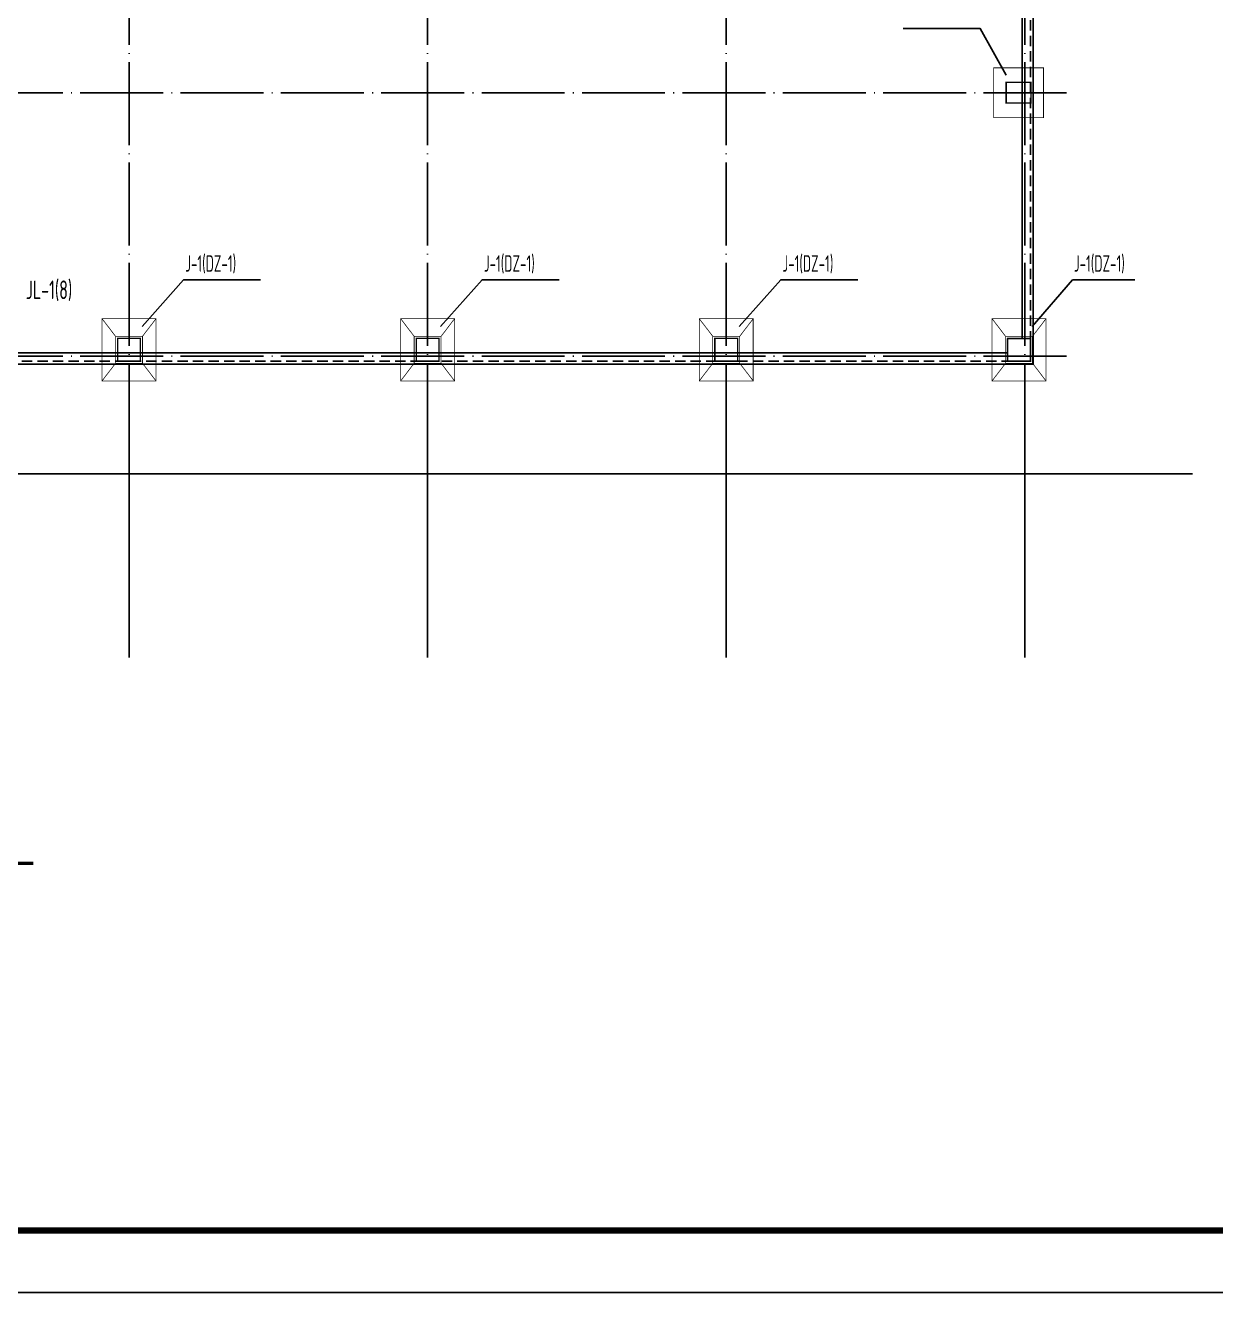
# Model space of a CAD drawing. Extents: x -307088 to 5640332, y -3541089 to -2181377.
# Drawn here: x 5535529 to 5564229, y -3128089 to -3097527 of the extents above; entities that cross this region are included whole.
import ezdxf

# ---------------------------------------------------------------- set-up
doc = ezdxf.new("R2010")
doc.units = 0
doc.header["$LTSCALE"] = 100
doc.header["$MEASUREMENT"] = 0
doc.linetypes.add('3', pattern=[3.75, 2.5, -1.25])
doc.linetypes.add('DOTE', pattern=[2.42, 2, -0.2, 0.02, -0.2])
doc.layers.get('0').update_dxf_attribs({"linetype": 'CONTINUOUS'})
for name, color, linetype in [('1505', 2, 'CONTINUOUS'), ('708', 2, 'CONTINUOUS'), ('AXIS', 3, 'CONTINUOUS'), ('DOTE', 1, 'DOTE'), ('PUB_TITLE', 4, 'CONTINUOUS'), ('TEXT', 7, 'CONTINUOUS'), ('WINDOW_TEXT', 7, 'CONTINUOUS'), ('梁', 4, 'CONTINUOUS'), ('梁虚线', 134, '3'), ('梁集中标注竖向', 2, 'CONTINUOUS')]:
    doc.layers.add(name, color=color, linetype=linetype)
doc.styles.get("Standard").update_dxf_attribs({"font": 'tssdeng.shx', "height": 3, "bigfont": 'tssdchn.shx'})
doc.styles.add('TSSD_Label', font='Tssdeng.shx', dxfattribs={"width": 0.7, "bigfont": 'hztxt.shx'})

msp = doc.modelspace()

# ---------------------------------------------------------------- linework, layer by layer
for points in [[(5559175.6, -3098732.5), (5558555.3, -3097604.5), (5556697.1, -3097604.5)], [(5538342.3, -3104789.3), (5539343, -3103661.2), (5541201.3, -3103661.2)], [(5545542.3, -3104789.3), (5546543, -3103661.2), (5548401.3, -3103661.2)], [(5552742.3, -3104789.3), (5553743, -3103661.2), (5555601.3, -3103661.2)], [(5559802.3, -3104789.3), (5560780.7, -3103661.2), (5562280.8, -3103661.2)]]:
    msp.add_lwpolyline(points)
at = {"layer": '1505', "ltscale": 1, "const_width": 18}
for points in [[(5560078.9, -3099751.5), (5558878.9, -3099751.5), (5558878.9, -3098551.5), (5560078.9, -3098551.5)], [(5537378.9, -3104601.5), (5538678.9, -3104601.5), (5538678.9, -3106101.5), (5537378.9, -3106101.5)], [(5544578.9, -3104601.5), (5545878.9, -3104601.5), (5545878.9, -3106101.5), (5544578.9, -3106101.5)], [(5551778.9, -3104601.5), (5553078.9, -3104601.5), (5553078.9, -3106101.5), (5551778.9, -3106101.5)], [(5558838.9, -3104601.5), (5560138.9, -3104601.5), (5560138.9, -3106101.5), (5558838.9, -3106101.5)], [(5537703.9, -3105026.5), (5538353.9, -3105026.5), (5538353.9, -3105676.5), (5537703.9, -3105676.5)], [(5544903.9, -3105026.5), (5545553.9, -3105026.5), (5545553.9, -3105676.5), (5544903.9, -3105676.5)], [(5552103.9, -3105026.5), (5552753.9, -3105026.5), (5552753.9, -3105676.5), (5552103.9, -3105676.5)], [(5559163.9, -3105026.5), (5559813.9, -3105026.5), (5559813.9, -3105676.5), (5559163.9, -3105676.5)]]:
    msp.add_lwpolyline(points, close=True, dxfattribs=at)
for points in [[(5537703.9, -3105026.5), (5537378.9, -3104601.5)], [(5538353.9, -3105026.5), (5538678.9, -3104601.5)], [(5544903.9, -3105026.5), (5544578.9, -3104601.5)], [(5545553.9, -3105026.5), (5545878.9, -3104601.5)], [(5552103.9, -3105026.5), (5551778.9, -3104601.5)], [(5552753.9, -3105026.5), (5553078.9, -3104601.5)], [(5559163.9, -3105026.5), (5558838.9, -3104601.5)], [(5559813.9, -3105026.5), (5560138.9, -3104601.5)], [(5537378.9, -3106101.5), (5537703.9, -3105676.5)], [(5538353.9, -3105676.5), (5538678.9, -3106101.5)], [(5544578.9, -3106101.5), (5544903.9, -3105676.5)], [(5545553.9, -3105676.5), (5545878.9, -3106101.5)], [(5551778.9, -3106101.5), (5552103.9, -3105676.5)], [(5552753.9, -3105676.5), (5553078.9, -3106101.5)], [(5558838.9, -3106101.5), (5559163.9, -3105676.5)], [(5559813.9, -3105676.5), (5560138.9, -3106101.5)]]:
    msp.add_lwpolyline(points, dxfattribs=at)
at = {"layer": '708', "ltscale": 1, "const_width": 35}
for points in [[(5559778.9, -3099401.5), (5559178.9, -3099401.5), (5559178.9, -3098901.5), (5559778.9, -3098901.5)], [(5537753.9, -3105076.5), (5538303.9, -3105076.5), (5538303.9, -3105626.5), (5537753.9, -3105626.5)], [(5544953.9, -3105076.5), (5545503.9, -3105076.5), (5545503.9, -3105626.5), (5544953.9, -3105626.5)], [(5552153.9, -3105076.5), (5552703.9, -3105076.5), (5552703.9, -3105626.5), (5552153.9, -3105626.5)], [(5559213.9, -3105076.5), (5559763.9, -3105076.5), (5559763.9, -3105626.5), (5559213.9, -3105626.5)]]:
    msp.add_lwpolyline(points, close=True, dxfattribs=at)
at = {"layer": 'AXIS'}
for p, q in [((5538028.9, -3106773.9), (5538028.9, -3112773.9)), ((5545228.9, -3106773.9), (5545228.9, -3112773.9)), ((5552428.9, -3106773.9), (5552428.9, -3112773.9)), ((5559628.9, -3106773.9), (5559628.9, -3112773.9))]:
    msp.add_line(p, q, dxfattribs=at)
at = {"layer": 'AXIS', "const_width": 83.3}
msp.add_lwpolyline([(5535718, -3117737.2), (5525432.3, -3117737.2)], dxfattribs=at)
at = {"layer": 'DOTE', "color": 9, "ltscale": 10}
for p, q in [((5538028.9, -3079057), (5538028.9, -3106773.9)), ((5545228.9, -3079057), (5545228.9, -3106773.9)), ((5552428.9, -3079057), (5552428.9, -3106773.9)), ((5559628.9, -3079057), (5559628.9, -3106773.9)), ((5500551.9, -3099151.5), (5560758, -3099151.5)), ((5500551.9, -3105501.5), (5560758, -3105501.5))]:
    msp.add_line(p, q, dxfattribs=at)
at = {"layer": 'PUB_TITLE'}
msp.add_lwpolyline([(5479576.3, -3128089.1), (5591026.3, -3128089.1), (5591026.3, -3065089.1), (5479576.3, -3065089.1)], close=True, dxfattribs=at)
at = {"layer": 'PUB_TITLE', "const_width": 150}
msp.add_lwpolyline([(5483326.3, -3126589.1), (5589526.3, -3126589.1), (5589526.3, -3066589.1), (5483326.3, -3066589.1)], close=True, dxfattribs=at)
at = {"layer": 'WINDOW_TEXT', "color": 6}
msp.add_line((5525259.2, -3108343.7), (5563674.5, -3108343.7), dxfattribs=at)
at = {"layer": 'WINDOW_TEXT'}
msp.add_lwpolyline([(5559213.9, -3105076.5), (5559763.9, -3105076.5), (5559763.9, -3105626.5), (5559213.9, -3105626.5)], close=True, dxfattribs=at)
at = {"layer": '梁'}
for points in [[(5559213.9, -3079901.5), (5501828.9, -3079901.5), (5501828.9, -3105701.5), (5559213.9, -3105701.5)], [(5502443.9, -3079901.5), (5559828.9, -3079901.5), (5559828.9, -3105701.5), (5502443.9, -3105701.5)], [(5559563.9, -3080526.5), (5559563.9, -3105076.5)], [(5502443.9, -3105426.5), (5559213.9, -3105426.5)]]:
    msp.add_lwpolyline(points, dxfattribs=at)
at = {"layer": '梁虚线'}
for points in [[(5559763.9, -3080526.5), (5559763.9, -3105076.5)], [(5502443.9, -3105626.5), (5559213.9, -3105626.5)]]:
    msp.add_lwpolyline(points, dxfattribs=at)

# ---------------------------------------------------------------- texts
at = {"layer": 'TEXT', "color": 6, "style": 'TSSD_Label', "width": 0.6}
for p in [(5539383.1, -3103470.1), (5546583.1, -3103470.1), (5553783.1, -3103470.1), (5560810, -3103470.1)]:
    msp.add_text('J-1(DZ-1)', height=400, dxfattribs=at).set_placement(p)
at = {"layer": '梁集中标注竖向', "width": 0.65}
msp.add_text('JL-1(8)', height=450, dxfattribs=at).set_placement((5535540.9, -3104129.7))

doc.saveas('drawing.dxf')
